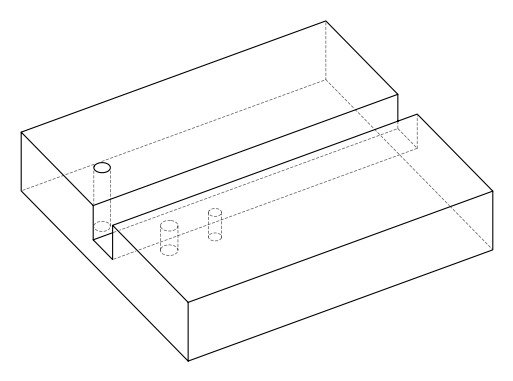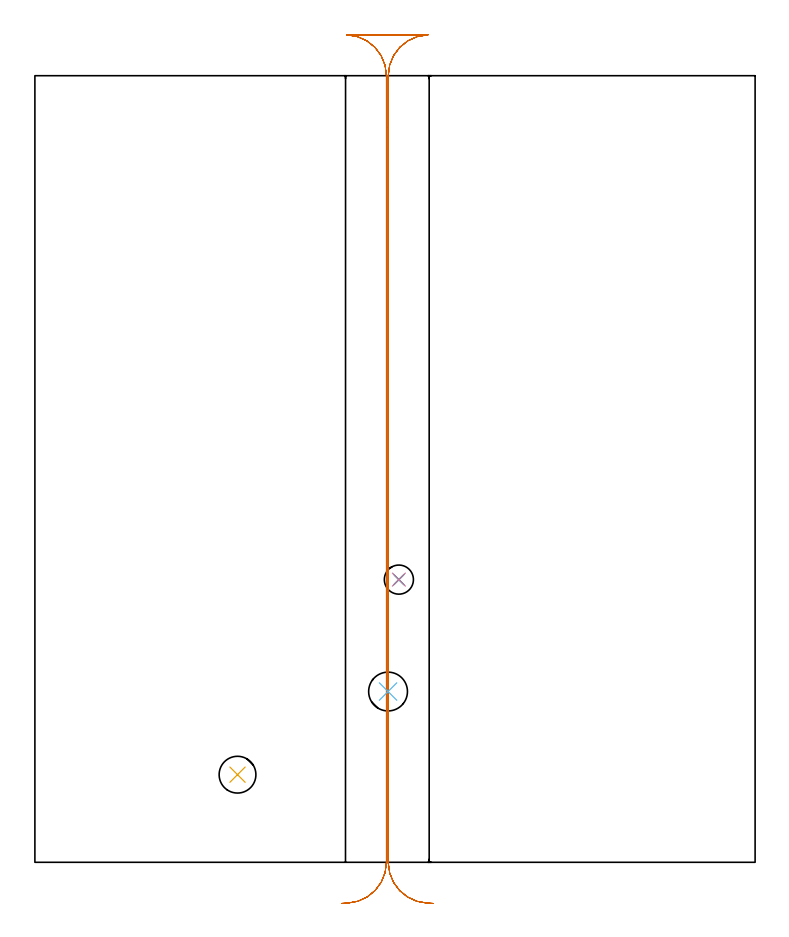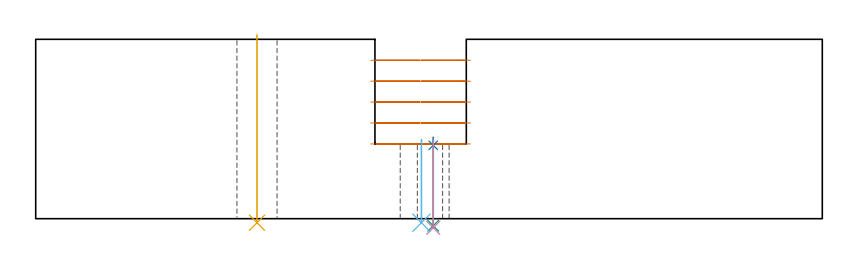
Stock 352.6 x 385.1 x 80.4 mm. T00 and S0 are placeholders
(PLAN: 6 operations, 5 tool changes, 10.8 min)
(1 MILL_RECTANGULAR_SLOT | SLOT_RECTANGULAR | UGT0201_019 | Follow Part, ap 10, ae 75% | 9.88 min | 738929 mm3)
(2 SPOT_DRILL | STEP1HOLE | NXT0321_9005460120000 | 0.04 min | 138 mm3)
(3 DRILL_THROUGH_HOLE_INTO_CENTER | STEP1HOLE | NXT0301_062 | 0.17 min | 2186 mm3)
(4 DRILL_TO_ENLARGE_THROUGH_HOLE | STEP1HOLE | NXT0301_105 | 0.17 min | 3231 mm3)
(5 INDEXABLE_INSERT_DRILL_THROUGH_HOLE_FROM_SOLID | STEP1HOLE_1 | NXT0302_007 | 0.34 min | 20366 mm3)
(6 INDEXABLE_INSERT_DRILL_THROUGH_HOLE_FROM_SOLID_1 | STEP1HOLE_2 | NXT0302_009 | 0.16 min | 9610 mm3)
(TOOL UGT0201_019 | End mill 40 mm | D40 FL63 Z6)
(TOOL NXT0321_9005460120000 | NC Spot Drill, 142deg, 12mm, Carbide, Uncoated | D12 PA142 FL30 Z2)
(TOOL NXT0301_062 | Carbide Drill 9.1mm [860.1-0910-027A1-MM 2214] | D9.1 PA140 FL47 Z2)
(TOOL NXT0301_105 | Carbide Drill 14.25mm [860.1-1425-071A1-MM 2214] | D14.25 PA140 FL83 Z2)
(TOOL NXT0302_007 | Index. Insert Drill 18mm [880-D1800L25-05] | D18 PA176 FL90 Z2)
(TOOL NXT0302_009 | Index. Insert Drill 19mm [880-D1900L25-05] | D19 PA176 FL95 Z2)
(OP 1 MILL_RECTANGULAR_SLOT)
G17 G21 G94 G90
T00 M6
G54
G17 G0 G90 X194.9 Y-20.134 S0 M3
G43 Z90.4 H0
Z71.02
G94 G1 X191.905 Y-19.97 F250.
G2 X173.003 Y-0.32 R20. F500.
X173. Y0. R20. F448.
G1 Y359.68
Y385.1 F500.
G2 X192.368 Y405.09 R20.
G1 Y405.1
X152.732
Y405.09
G2 X172.1 Y385.1 R20.
G1 Y0.
G2 X153.195 Y-19.97 R20.
G1 X150.2 Y-20.134 F250.
G0 X194.9 Z61.64
G1 X191.905 Y-19.97
G2 X173.003 Y-0.32 R20. F500.
X173. Y0. R20. F448.
G1 Y359.68
Y385.1 F500.
G2 X192.368 Y405.09 R20.
G1 Y405.1
X152.732
Y405.09
G2 X172.1 Y385.1 R20.
G1 Y0.
G2 X153.195 Y-19.97 R20.
G1 X150.2 Y-20.134 F250.
G0 X194.9 Z52.26
G1 X191.905 Y-19.97
G2 X173.003 Y-0.32 R20. F500.
X173. Y0. R20. F448.
G1 Y359.68
Y385.1 F500.
G2 X192.368 Y405.09 R20.
G1 Y405.1
X152.732
Y405.09
G2 X172.1 Y385.1 R20.
G1 Y0.
G2 X153.195 Y-19.97 R20.
G1 X150.2 Y-20.134 F250.
G0 X194.9 Z42.88
G1 X191.905 Y-19.97
G2 X173.003 Y-0.32 R20. F500.
X173. Y0. R20. F448.
G1 Y359.68
Y385.1 F500.
G2 X192.368 Y405.09 R20.
G1 Y405.1
X152.732
Y405.09
G2 X172.1 Y385.1 R20.
G1 Y0.
G2 X153.195 Y-19.97 R20.
G1 X150.2 Y-20.134 F250.
G0 X194.9 Z33.5
G1 X191.905 Y-19.97
G2 X173.003 Y-0.32 R20. F500.
X173. Y0. R20. F448.
G1 Y359.68
Y385.1 F500.
G2 X192.368 Y405.09 R20.
G1 Y405.1
X152.732
Y405.09
G2 X172.1 Y385.1 R20.
G1 Y0.
G2 X153.195 Y-19.97 R20.
G1 X150.2 Y-20.134 F250.
G0 Z90.4
M5
M2
(OP 2 SPOT_DRILL)
G17 G21 G94 G90
T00 M6
G54
G17 G0 G90 X178.2 Y138.4 S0 M3
G43 Z90.4 H0
G94 G81 G98 Z32.885 F250. R36.5
G80
M5
M2
(OP 3 DRILL_THROUGH_HOLE_INTO_CENTER)
G17 G21 G94 G90
T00 M6
G54
G17 G0 G90 X178.2 Y138.4 S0 M3
G43 Z90.4 H1
G94 G73 G98 Z-3.156 F250. Q7.331 R35.5
G80
M5
M2
(OP 4 DRILL_TO_ENLARGE_THROUGH_HOLE)
G17 G21 G94 G90
T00 M6
G54
G17 G0 G90 X178.2 Y138.4 S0 M3
G43 Z90.4 H1
G94 G81 G98 Z-4.093 F250. R35.5
G80
M5
M2
(OP 5 INDEXABLE_INSERT_DRILL_THROUGH_HOLE_FROM_SOLID)
G17 G21 G94 G90
T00 M6
G54
G17 G0 G90 X99.2 Y42.9 S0 M3
G43 Z90.4 H1
G94 G81 G98 Z-1.814 F250. R82.4
G80
M5
M2
(OP 6 INDEXABLE_INSERT_DRILL_THROUGH_HOLE_FROM_SOLID_1)
G17 G21 G94 G90
T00 M6
G54
G17 G0 G90 X172.9 Y83.6 S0 M3
G43 Z90.4 H1
G94 G81 G98 Z-1.832 F250. R35.5
G80
M5
M2
